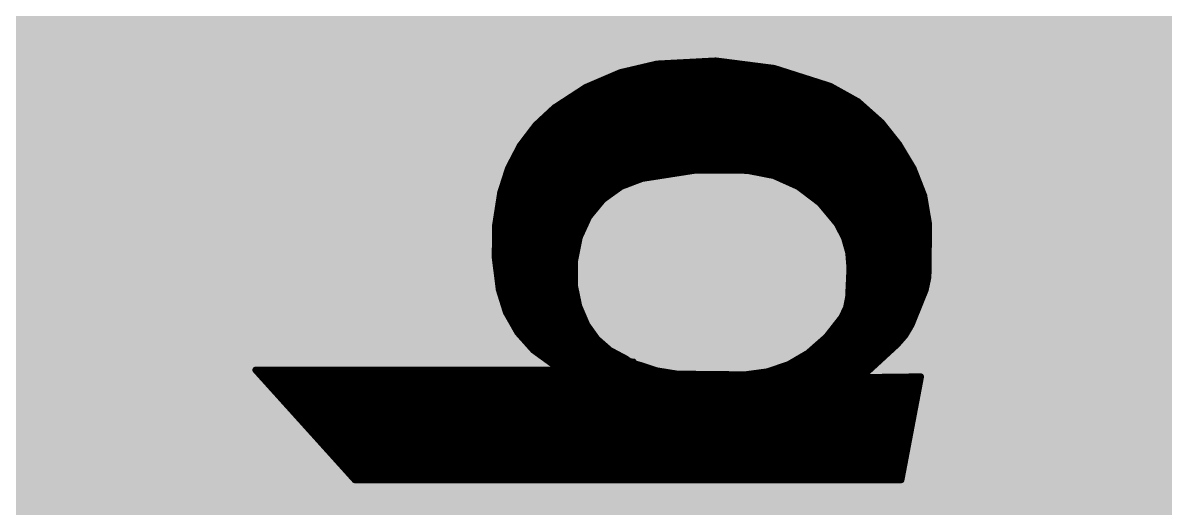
# Model space of a CAD drawing. Extents: x -7.6 to 53.5, y -11.4 to 75.3.
# Drawn here: x 26.7 to 31.002, y 18.948 to 20.777 of the extents above; entities that cross this region are included whole.
import ezdxf

# ---------------------------------------------------------------- set-up
doc = ezdxf.new("R2010")
doc.units = 0
for name, color, linetype in [('1', 12, 'CONTINUOUS'), ('16', 132, 'CONTINUOUS'), ('21', 41, 'CONTINUOUS'), ('22', 40, 'CONTINUOUS'), ('51', 53, 'CONTINUOUS')]:
    doc.layers.add(name, color=color, linetype=linetype)

msp = doc.modelspace()

# ---------------------------------------------------------------- linework, layer by layer
at = {"layer": '1', "const_width": 0.254}
msp.add_lwpolyline([(7.493, 20.701), (33.274, 20.701)], dxfattribs=at)
at = {"layer": '16', "const_width": 11.43}
msp.add_lwpolyline([(26.67, 12.7), (26.67, 32.004)], dxfattribs=at)
at = {"layer": '21', "const_width": 0.2032}
msp.add_lwpolyline([(27.92, 18.78), (27.92, 22.88)], dxfattribs=at)
msp.add_lwpolyline([(37.87, 18.78, 0.8148), (28.17, 18.78)], format="xyb", dxfattribs=at)
at = {"layer": '22'}
for points, const_width in [([(29.0881, 20.6223), (28.9505, 20.59)], 0.0254), ([(28.9905, 20.5994), (29.5497, 20.5994)], 0.0254), ([(29.3096, 20.6341), (29.0881, 20.6223)], 0.0254), ([(29.1351, 20.6248), (29.3818, 20.6248)], 0.0254), ([(29.5296, 20.6058), (29.3096, 20.6341)], 0.0254), ([(29.7409, 20.5384), (29.5296, 20.6058)], 0.0254), ([(28.9505, 20.59), (28.8204, 20.5344)], 0.0254), ([(28.913, 20.574), (29.6293, 20.574)], 0.0254), ([(28.8204, 20.5344), (28.702, 20.4572)], 0.0254), ([(28.8033, 20.5232), (29.7682, 20.5232)], 0.0254), ([(28.8536, 20.5486), (29.7089, 20.5486)], 0.0254), ([(29.8449, 20.4804), (29.7409, 20.5384)], 0.0254), ([(28.7253, 20.4724), (29.8539, 20.4724)], 0.0254), ([(28.7643, 20.4978), (29.8137, 20.4978)], 0.0254), ([(29.9339, 20.4013), (29.8449, 20.4804)], 0.0254), ([(28.702, 20.4572), (28.6313, 20.3914)], 0.0254), ([(28.691, 20.447), (29.8825, 20.447)], 0.0254), ([(28.6313, 20.3914), (28.5729, 20.3146)], 0.0254), ([(28.6365, 20.3962), (29.9379, 20.3962)], 0.0254), ([(28.6638, 20.4216), (29.9111, 20.4216)], 0.0254), ([(29.9992, 20.3188), (29.9339, 20.4013)], 0.0254), ([(28.5963, 20.3454), (29.9782, 20.3454)], 0.0254), ([(28.6156, 20.3708), (29.9581, 20.3708)], 0.0254), ([(28.5729, 20.3146), (28.5283, 20.229)], 0.0254), ([(28.577, 20.32), (29.9983, 20.32)], 0.0254), ([(30.0533, 20.2286), (29.9992, 20.3188)], 0.0254), ([(28.5492, 20.2692), (30.029, 20.2692)], 0.0254), ([(28.5624, 20.2946), (30.0137, 20.2946)], 0.0254), ([(28.5283, 20.229), (28.4988, 20.1371)], 0.0254), ([(28.5249, 20.2184), (29.211, 20.2184)], 0.0254), ([(28.536, 20.2438), (30.0442, 20.2438)], 0.0254), ([(29.0322, 20.1905), (29.2291, 20.2212)], 0.0254), ([(29.2291, 20.2212), (29.4284, 20.2209)], 0.0254), ([(29.4284, 20.2209), (29.528, 20.2014)], 0.0254), ([(29.4411, 20.2184), (30.0573, 20.2184)], 0.0254), ([(30.0933, 20.1262), (30.0533, 20.2286)], 0.0254), ([(28.5086, 20.1676), (28.9719, 20.1676)], 0.0254), ([(28.5167, 20.193), (29.0482, 20.193)], 0.0254), ([(28.9533, 20.1606), (29.0322, 20.1905)], 0.0254), ([(29.528, 20.2014), (29.6206, 20.1598)], 0.0254), ([(29.5466, 20.193), (30.0672, 20.193)], 0.0254), ([(29.6032, 20.1676), (30.0771, 20.1676)], 0.0254), ([(28.4988, 20.1371), (28.4799, 20.0158)], 0.0254), ([(28.5004, 20.1422), (28.9277, 20.1422)], 0.0254), ([(28.8848, 20.1114), (28.9533, 20.1606)], 0.0254), ([(29.6206, 20.1598), (29.7014, 20.0984)], 0.0254), ([(29.6438, 20.1422), (30.0871, 20.1422)], 0.0254), ([(30.1117, 20.0177), (30.0933, 20.1262)], 0.0254), ([(28.4917, 20.0914), (28.8683, 20.0914)], 0.0254), ([(28.4956, 20.1168), (28.8923, 20.1168)], 0.0254), ([(28.8311, 20.0462), (28.8848, 20.1114)], 0.0254), ([(29.6772, 20.1168), (30.0949, 20.1168)], 0.0254), ([(29.7014, 20.0984), (29.7663, 20.0203)], 0.0254), ([(29.7073, 20.0914), (30.0992, 20.0914)], 0.0254), ([(26.7896, 19.944), (25.7897, 19.944)], 0.2794), ([(28.4838, 20.0406), (28.8285, 20.0406)], 0.0254), ([(28.4877, 20.066), (28.8474, 20.066)], 0.0254), ([(28.796, 19.9695), (28.8311, 20.0462)], 0.0254), ([(29.7283, 20.066), (30.1035, 20.066)], 0.0254), ([(29.7494, 20.0406), (30.1078, 20.0406)], 0.0254), ([(28.4799, 20.0158), (28.4782, 19.8931)], 0.0254), ([(28.4799, 20.0152), (28.8169, 20.0152)], 0.0254), ([(29.7663, 20.0203), (29.7935, 19.968)], 0.0254), ([(29.769, 20.0152), (30.1117, 20.0152)], 0.0254), ([(30.1092, 19.8196), (30.1117, 20.0177)], 0.0254), ([(28.4792, 19.9644), (28.795, 19.9644)], 0.0254), ([(28.4795, 19.9898), (28.8053, 19.9898)], 0.0254), ([(28.7776, 19.8777), (28.796, 19.9695)], 0.0254), ([(29.7821, 19.9898), (30.1113, 19.9898)], 0.0254), ([(29.7935, 19.968), (29.8098, 19.9114)], 0.0254), ([(29.7945, 19.9644), (30.111, 19.9644)], 0.0254), ([(28.4785, 19.9136), (28.7848, 19.9136)], 0.0254), ([(28.4788, 19.939), (28.7899, 19.939)], 0.0254), ([(29.8018, 19.939), (30.1107, 19.939)], 0.0254), ([(29.8091, 19.9136), (30.1104, 19.9136)], 0.0254), ([(29.8098, 19.9114), (29.8145, 19.8526)], 0.0254), ([(28.4782, 19.8931), (28.4937, 19.7714)], 0.0254), ([(28.4788, 19.8882), (28.7797, 19.8882)], 0.0254), ([(28.7782, 19.7841), (28.7776, 19.8777)], 0.0254), ([(29.8116, 19.8882), (30.1101, 19.8882)], 0.0254), ([(28.482, 19.8628), (28.7777, 19.8628)], 0.0254), ([(28.4853, 19.8374), (28.7779, 19.8374)], 0.0254), ([(29.8145, 19.8526), (29.8094, 19.7434)], 0.0254), ([(29.8137, 19.8628), (30.1097, 19.8628)], 0.0254), ([(29.8138, 19.8374), (30.1094, 19.8374)], 0.0254), ([(28.4885, 19.812), (28.778, 19.812)], 0.0254), ([(28.4918, 19.7866), (28.7782, 19.7866)], 0.0254), ([(28.7939, 19.7094), (28.7782, 19.7841)], 0.0254), ([(29.8114, 19.7866), (30.1022, 19.7866)], 0.0254), ([(29.8126, 19.812), (30.1076, 19.812)], 0.0254), ([(30.099, 19.7714), (30.1092, 19.8196)], 0.0254), ([(28.4937, 19.7714), (28.5201, 19.6869)], 0.0254), ([(28.4969, 19.7612), (28.783, 19.7612)], 0.0254), ([(29.8094, 19.7434), (29.8015, 19.7037)], 0.0254), ([(29.8102, 19.7612), (30.0949, 19.7612)], 0.0254), ([(30.0457, 19.6393), (30.099, 19.7714)], 0.0254), ([(28.5048, 19.7358), (28.7883, 19.7358)], 0.0254), ([(28.5128, 19.7104), (28.7937, 19.7104)], 0.0254), ([(28.8239, 19.6393), (28.7939, 19.7094)], 0.0254), ([(29.8015, 19.7037), (29.784, 19.6672)], 0.0254), ([(29.8028, 19.7104), (30.0744, 19.7104)], 0.0254), ([(29.8079, 19.7358), (30.0846, 19.7358)], 0.0254), ([(28.5201, 19.6869), (28.5638, 19.61)], 0.0254), ([(28.5212, 19.685), (28.8043, 19.685)], 0.0254), ([(28.5357, 19.6596), (28.8152, 19.6596)], 0.0254), ([(29.784, 19.6672), (29.7268, 19.594)], 0.0254), ([(29.7781, 19.6596), (30.0539, 19.6596)], 0.0254), ([(29.7925, 19.685), (30.0641, 19.685)], 0.0254), ([(28.5501, 19.6342), (28.8275, 19.6342)], 0.0254), ([(28.5638, 19.61), (28.6228, 19.544)], 0.0254), ([(28.5649, 19.6088), (28.8456, 19.6088)], 0.0254), ([(28.8618, 19.5861), (28.8239, 19.6393)], 0.0254), ([(29.7384, 19.6088), (30.0277, 19.6088)], 0.0254), ([(29.7582, 19.6342), (30.0427, 19.6342)], 0.0254), ([(30.0224, 19.6), (30.0457, 19.6393)], 0.0254), ([(28.5876, 19.5834), (28.8649, 19.5834)], 0.0254), ([(28.911, 19.543), (28.8618, 19.5861)], 0.0254), ([(29.7268, 19.594), (29.657, 19.5326)], 0.0254), ([(29.7148, 19.5834), (30.0079, 19.5834)], 0.0254), ([(29.8958, 19.4767), (29.9923, 19.5656)], 0.0254), ([(29.9923, 19.5656), (30.0224, 19.6)], 0.0254), ([(28.6103, 19.558), (28.8938, 19.558)], 0.0254), ([(28.6228, 19.544), (28.6944, 19.492)], 0.0254), ([(28.6385, 19.5326), (28.9305, 19.5326)], 0.0254), ([(28.9687, 19.5123), (28.911, 19.543)], 0.0254), ([(29.657, 19.5326), (29.5842, 19.49)], 0.0254), ([(29.657, 19.5326), (29.9565, 19.5326)], 0.0254), ([(29.6859, 19.558), (29.984, 19.558)], 0.0254), ([(28.6735, 19.5072), (28.9763, 19.5072)], 0.0254), ([(28.6944, 19.492), (28.9916, 19.492)], 0.0254), ([(28.9763, 19.5072), (28.9687, 19.5123)], 0.0254), ([(28.9844, 19.5016), (28.9763, 19.5072)], 0.0254), ([(28.9941, 19.4996), (28.9844, 19.5016)], 0.0254), ([(28.9916, 19.492), (28.9992, 19.4996)], 0.0254), ([(28.9992, 19.4996), (28.9941, 19.4996)], 0.0254), ([(29.0074, 19.4855), (29.0068, 19.4818)], 0.0254), ([(29.0068, 19.4818), (29.0068, 19.4691)], 0.0254), ([(29.0068, 19.4818), (29.0398, 19.4818)], 0.0254), ([(29.0098, 19.4885), (29.0074, 19.4855)], 0.0254), ([(29.0133, 19.4899), (29.0098, 19.4885)], 0.0254), ([(29.017, 19.4894), (29.0133, 19.4899)], 0.0254), ([(29.0855, 19.4666), (29.017, 19.4894)], 0.0254), ([(29.5842, 19.49), (29.5044, 19.4626)], 0.0254), ([(29.5603, 19.4818), (29.9013, 19.4818)], 0.0254), ([(29.6136, 19.5072), (29.9289, 19.5072)], 0.0254), ([(29.0068, 19.4691), (27.5768, 19.4691)], 0.0254), ([(27.5768, 19.4691), (27.9502, 19.0551)], 0.0254), ([(27.5883, 19.4564), (29.1488, 19.4564)], 0.0254), ([(29.1643, 19.4539), (29.0855, 19.4666)], 0.0254), ([(29.4208, 19.4513), (29.1643, 19.4539)], 0.0254), ([(29.5044, 19.4626), (29.4208, 19.4513)], 0.0254), ([(29.4586, 19.4564), (29.8732, 19.4564)], 0.0254), ([(29.8704, 19.4539), (29.8958, 19.4767)], 0.0254), ([(29.8729, 19.4488), (29.8704, 19.4539)], 0.0254), ([(29.8806, 19.4412), (29.8729, 19.4488)], 0.0254), ([(30.0812, 19.4437), (29.8806, 19.4412)], 0.0254), ([(30.0076, 19.0551), (30.0812, 19.4437)], 0.0254), ([(27.6112, 19.431), (30.0788, 19.431)], 0.0254), ([(27.6341, 19.4056), (30.074, 19.4056)], 0.0254), ([(27.657, 19.3802), (30.0692, 19.3802)], 0.0254), ([(27.6799, 19.3548), (30.0644, 19.3548)], 0.0254), ([(27.7028, 19.3294), (30.0596, 19.3294)], 0.0254), ([(27.7257, 19.304), (30.0547, 19.304)], 0.0254), ([(27.7486, 19.2786), (30.0499, 19.2786)], 0.0254), ([(27.7715, 19.2532), (30.0451, 19.2532)], 0.0254), ([(27.7944, 19.2278), (30.0403, 19.2278)], 0.0254), ([(27.8173, 19.2024), (30.0355, 19.2024)], 0.0254), ([(27.8403, 19.177), (30.0307, 19.177)], 0.0254), ([(27.8632, 19.1516), (30.0259, 19.1516)], 0.0254), ([(27.8861, 19.1262), (30.0211, 19.1262)], 0.0254), ([(27.909, 19.1008), (30.0163, 19.1008)], 0.0254), ([(27.9319, 19.0754), (30.0114, 19.0754)], 0.0254), ([(27.9502, 19.0551), (30.0076, 19.0551)], 0.0254)]:
    msp.add_lwpolyline(points, dxfattribs=dict(at, const_width=const_width))
for points, const_width in [([(28.9905, 20.6058, 1), (28.9905, 20.593)], 0.0127), ([(29.0878, 20.6286, 1), (29.0884, 20.616)], 0.0127), ([(29.0896, 20.6161, 1), (29.0866, 20.6285)], 0.0127), ([(29.1351, 20.6312, 1), (29.1351, 20.6184)], 0.0127), ([(29.3104, 20.6404, 1), (29.3088, 20.6278)], 0.0127), ([(29.3099, 20.6277, 1), (29.3093, 20.6404)], 0.0127), ([(29.3818, 20.6184, 1), (29.3818, 20.6312)], 0.0127), ([(29.5315, 20.6119, 1), (29.5277, 20.5998)], 0.0127), ([(29.5288, 20.5995, 1), (29.5304, 20.6121)], 0.0127), ([(29.5497, 20.593, 1), (29.5497, 20.6058)], 0.0127), ([(28.913, 20.5804, 1), (28.913, 20.5677)], 0.0127), ([(28.949, 20.5962, 1), (28.9519, 20.5838)], 0.0127), ([(28.9529, 20.5842, 1), (28.948, 20.5958)], 0.0127), ([(29.6293, 20.5677, 1), (29.6293, 20.5804)], 0.0127), ([(28.8033, 20.5296, 1), (28.8033, 20.5168)], 0.0127), ([(28.818, 20.5402, 1), (28.8229, 20.5286)], 0.0127), ([(28.8239, 20.5291, 1), (28.817, 20.5397)], 0.0127), ([(28.8536, 20.555, 1), (28.8536, 20.5422)], 0.0127), ([(29.7089, 20.5422, 1), (29.7089, 20.555)], 0.0127), ([(29.744, 20.5439, 1), (29.7378, 20.5329)], 0.0127), ([(29.739, 20.5324, 1), (29.7428, 20.5444)], 0.0127), ([(29.7682, 20.5168, 1), (29.7682, 20.5296)], 0.0127), ([(28.7253, 20.4788, 1), (28.7253, 20.466)], 0.0127), ([(28.7643, 20.5042, 1), (28.7643, 20.4915)], 0.0127), ([(29.8137, 20.4915, 1), (29.8137, 20.5042)], 0.0127), ([(29.8491, 20.4852, 1), (29.8407, 20.4757)], 0.0127), ([(29.8418, 20.4749, 1), (29.848, 20.486)], 0.0127), ([(29.8539, 20.466, 1), (29.8539, 20.4788)], 0.0127), ([(28.691, 20.4534, 1), (28.691, 20.4407)], 0.0127), ([(28.6985, 20.4625, 1), (28.7055, 20.4519)], 0.0127), ([(28.7063, 20.4526, 1), (28.6977, 20.4618)], 0.0127), ([(29.8825, 20.4407, 1), (29.8825, 20.4534)], 0.0127), ([(28.627, 20.3961, 1), (28.6357, 20.3868)], 0.0127), ([(28.6364, 20.3876, 1), (28.6263, 20.3953)], 0.0127), ([(28.6365, 20.4026, 1), (28.6365, 20.3898)], 0.0127), ([(28.6638, 20.428, 1), (28.6638, 20.4153)], 0.0127), ([(29.9111, 20.4153, 1), (29.9111, 20.428)], 0.0127), ([(29.9389, 20.4052, 1), (29.9289, 20.3974)], 0.0127), ([(29.9297, 20.3966, 1), (29.9381, 20.406)], 0.0127), ([(29.9379, 20.3898, 1), (29.9379, 20.4026)], 0.0127), ([(28.5963, 20.3518, 1), (28.5963, 20.3391)], 0.0127), ([(28.6156, 20.3772, 1), (28.6156, 20.3645)], 0.0127), ([(29.9581, 20.3645, 1), (29.9581, 20.3772)], 0.0127), ([(29.9782, 20.3391, 1), (29.9782, 20.3518)], 0.0127), ([(28.5678, 20.3185, 1), (28.5779, 20.3108)], 0.0127), ([(28.5785, 20.3117, 1), (28.5672, 20.3176)], 0.0127), ([(28.577, 20.3264, 1), (28.577, 20.3136)], 0.0127), ([(30.0047, 20.3221, 1), (29.9938, 20.3156)], 0.0127), ([(29.9942, 20.3149, 1), (30.0042, 20.3228)], 0.0127), ([(29.9983, 20.3136, 1), (29.9983, 20.3264)], 0.0127), ([(28.5492, 20.2756, 1), (28.5492, 20.2629)], 0.0127), ([(28.5624, 20.301, 1), (28.5624, 20.2883)], 0.0127), ([(30.0137, 20.2883, 1), (30.0137, 20.301)], 0.0127), ([(30.029, 20.2629, 1), (30.029, 20.2756)], 0.0127), ([(28.5249, 20.2248, 1), (28.5249, 20.2121)], 0.0127), ([(28.5226, 20.232, 1), (28.5339, 20.2261)], 0.0127), ([(28.5343, 20.2271, 1), (28.5222, 20.231)], 0.0127), ([(28.536, 20.2502, 1), (28.536, 20.2374)], 0.0127), ([(29.211, 20.2121, 1), (29.211, 20.2248)], 0.0127), ([(29.2291, 20.2276, 1), (29.2291, 20.2149)], 0.0127), ([(29.2301, 20.215, 1), (29.2281, 20.2275)], 0.0127), ([(29.4296, 20.2271, 1), (29.4272, 20.2147)], 0.0127), ([(29.4284, 20.2146, 1), (29.4284, 20.2272)], 0.0127), ([(29.4411, 20.2248, 1), (29.4411, 20.2121)], 0.0127), ([(30.0442, 20.2374, 1), (30.0442, 20.2502)], 0.0127), ([(30.0592, 20.2309, 1), (30.0474, 20.2263)], 0.0127), ([(30.0479, 20.2253, 1), (30.0587, 20.2319)], 0.0127), ([(30.0573, 20.2121, 1), (30.0573, 20.2248)], 0.0127), ([(28.5086, 20.174, 1), (28.5086, 20.1612)], 0.0127), ([(28.5167, 20.1994, 1), (28.5167, 20.1867)], 0.0127), ([(28.9719, 20.1612, 1), (28.9719, 20.174)], 0.0127), ([(29.0312, 20.1968, 1), (29.0332, 20.1842)], 0.0127), ([(29.0345, 20.1846, 1), (29.0299, 20.1964)], 0.0127), ([(29.0482, 20.1867, 1), (29.0482, 20.1994)], 0.0127), ([(29.5306, 20.2071, 1), (29.5254, 20.1956)], 0.0127), ([(29.5268, 20.1951, 1), (29.5292, 20.2076)], 0.0127), ([(29.5466, 20.1994, 1), (29.5466, 20.1867)], 0.0127), ([(29.6032, 20.174, 1), (29.6032, 20.1612)], 0.0127), ([(30.0672, 20.1867, 1), (30.0672, 20.1994)], 0.0127), ([(30.0771, 20.1612, 1), (30.0771, 20.174)], 0.0127), ([(28.5051, 20.1361, 1), (28.4925, 20.1381)], 0.0127), ([(28.4928, 20.139, 1), (28.5048, 20.1352)], 0.0127), ([(28.5004, 20.1486, 1), (28.5004, 20.1359)], 0.0127), ([(28.9277, 20.1359, 1), (28.9277, 20.1486)], 0.0127), ([(28.9511, 20.1665, 1), (28.9556, 20.1546)], 0.0127), ([(28.957, 20.1554, 1), (28.9496, 20.1657)], 0.0127), ([(29.6245, 20.1649, 1), (29.6168, 20.1547)], 0.0127), ([(29.618, 20.154, 1), (29.6232, 20.1656)], 0.0127), ([(29.6438, 20.1486, 1), (29.6438, 20.1359)], 0.0127), ([(30.0871, 20.1359, 1), (30.0871, 20.1486)], 0.0127), ([(30.0996, 20.1272, 1), (30.0871, 20.1251)], 0.0127), ([(28.4917, 20.0978, 1), (28.4917, 20.085)], 0.0127), ([(28.4956, 20.1232, 1), (28.4956, 20.1105)], 0.0127), ([(28.8683, 20.085, 1), (28.8683, 20.0978)], 0.0127), ([(28.8811, 20.1165, 1), (28.8885, 20.1062)], 0.0127), ([(28.8897, 20.1073, 1), (28.8799, 20.1154)], 0.0127), ([(28.8923, 20.1105, 1), (28.8923, 20.1232)], 0.0127), ([(29.6772, 20.1232, 1), (29.6772, 20.1105)], 0.0127), ([(29.7063, 20.1024, 1), (29.6966, 20.0943)], 0.0127), ([(29.6976, 20.0933, 1), (29.7053, 20.1034)], 0.0127), ([(29.7073, 20.0978, 1), (29.7073, 20.085)], 0.0127), ([(30.0874, 20.1238, 1), (30.0993, 20.1285)], 0.0127), ([(30.0949, 20.1105, 1), (30.0949, 20.1232)], 0.0127), ([(30.0992, 20.085, 1), (30.0992, 20.0978)], 0.0127), ([(26.7896, 19.8742, 1), (26.7896, 20.0139)], 0.1397), ([(28.4838, 20.047, 1), (28.4838, 20.0343)], 0.0127), ([(28.4877, 20.0724, 1), (28.4877, 20.0597)], 0.0127), ([(28.8262, 20.0503, 1), (28.836, 20.0422)], 0.0127), ([(28.8369, 20.0436, 1), (28.8253, 20.0489)], 0.0127), ([(28.8285, 20.0343, 1), (28.8285, 20.047)], 0.0127), ([(28.8474, 20.0597, 1), (28.8474, 20.0724)], 0.0127), ([(29.7283, 20.0724, 1), (29.7283, 20.0597)], 0.0127), ([(29.7494, 20.047, 1), (29.7494, 20.0343)], 0.0127), ([(30.1035, 20.0597, 1), (30.1035, 20.0724)], 0.0127), ([(30.1078, 20.0343, 1), (30.1078, 20.047)], 0.0127), ([(28.4862, 20.0158, 1), (28.4735, 20.0159)], 0.0127), ([(28.4799, 20.0216, 1), (28.4799, 20.0088)], 0.0127), ([(28.4736, 20.0168, 1), (28.4862, 20.0149)], 0.0127), ([(28.8169, 20.0088, 1), (28.8169, 20.0216)], 0.0127), ([(29.7719, 20.0232, 1), (29.7607, 20.0174)], 0.0127), ([(29.7614, 20.0162, 1), (29.7712, 20.0244)], 0.0127), ([(29.769, 20.0216, 1), (29.769, 20.0088)], 0.0127), ([(30.118, 20.0176, 1), (30.1054, 20.0178)], 0.0127), ([(30.1054, 20.0166, 1), (30.118, 20.0188)], 0.0127), ([(30.1117, 20.0088, 1), (30.1117, 20.0216)], 0.0127), ([(28.4792, 19.9708, 1), (28.4792, 19.9581)], 0.0127), ([(28.4795, 19.9962, 1), (28.4795, 19.9835)], 0.0127), ([(28.7902, 19.9721, 1), (28.8018, 19.9669)], 0.0127), ([(28.8022, 19.9683, 1), (28.7898, 19.9707)], 0.0127), ([(28.795, 19.9581, 1), (28.795, 19.9708)], 0.0127), ([(28.8053, 19.9835, 1), (28.8053, 19.9962)], 0.0127), ([(29.7821, 19.9962, 1), (29.7821, 19.9835)], 0.0127), ([(29.7996, 19.9698, 1), (29.7874, 19.9662)], 0.0127), ([(29.7878, 19.9651, 1), (29.7991, 19.9709)], 0.0127), ([(29.7945, 19.9708, 1), (29.7945, 19.9581)], 0.0127), ([(30.111, 19.9581, 1), (30.111, 19.9708)], 0.0127), ([(30.1113, 19.9835, 1), (30.1113, 19.9962)], 0.0127), ([(28.4785, 19.92, 1), (28.4785, 19.9073)], 0.0127), ([(28.4788, 19.9454, 1), (28.4788, 19.9326)], 0.0127), ([(28.7848, 19.9073, 1), (28.7848, 19.92)], 0.0127), ([(28.7899, 19.9326, 1), (28.7899, 19.9454)], 0.0127), ([(29.8018, 19.9454, 1), (29.8018, 19.9326)], 0.0127), ([(29.8091, 19.92, 1), (29.8091, 19.9073)], 0.0127), ([(29.8161, 19.9119, 1), (29.8034, 19.9108)], 0.0127), ([(30.1104, 19.9073, 1), (30.1104, 19.92)], 0.0127), ([(30.1107, 19.9326, 1), (30.1107, 19.9454)], 0.0127), ([(28.4718, 19.8932, 1), (28.4845, 19.893)], 0.0127), ([(28.4845, 19.8939, 1), (28.4719, 19.8923)], 0.0127), ([(28.4788, 19.8946, 1), (28.4788, 19.8819)], 0.0127), ([(28.784, 19.8778, 1), (28.7713, 19.8777)], 0.0127), ([(28.7714, 19.879, 1), (28.7838, 19.8765)], 0.0127), ([(28.7797, 19.8819, 1), (28.7797, 19.8946)], 0.0127), ([(29.8037, 19.9096, 1), (29.8159, 19.9131)], 0.0127), ([(29.8116, 19.8946, 1), (29.8116, 19.8819)], 0.0127), ([(30.1101, 19.8819, 1), (30.1101, 19.8946)], 0.0127), ([(28.482, 19.8692, 1), (28.482, 19.8564)], 0.0127), ([(28.4853, 19.8438, 1), (28.4853, 19.8311)], 0.0127), ([(28.7777, 19.8564, 1), (28.7777, 19.8692)], 0.0127), ([(28.7779, 19.8311, 1), (28.7779, 19.8438)], 0.0127), ([(29.8137, 19.8692, 1), (29.8137, 19.8564)], 0.0127), ([(29.8138, 19.8438, 1), (29.8138, 19.8311)], 0.0127), ([(29.8208, 19.8523, 1), (29.8082, 19.8529)], 0.0127), ([(29.8082, 19.8521, 1), (29.8208, 19.8531)], 0.0127), ([(30.1094, 19.8311, 1), (30.1094, 19.8438)], 0.0127), ([(30.1097, 19.8564, 1), (30.1097, 19.8692)], 0.0127), ([(28.4885, 19.8184, 1), (28.4885, 19.8056)], 0.0127), ([(28.4918, 19.793, 1), (28.4918, 19.7802)], 0.0127), ([(28.7844, 19.7854, 1), (28.772, 19.7828)], 0.0127), ([(28.778, 19.8056, 1), (28.778, 19.8184)], 0.0127), ([(28.7782, 19.7802, 1), (28.7782, 19.793)], 0.0127), ([(29.8114, 19.793, 1), (29.8114, 19.7802)], 0.0127), ([(29.8126, 19.8184, 1), (29.8126, 19.8056)], 0.0127), ([(30.1022, 19.7802, 1), (30.1022, 19.793)], 0.0127), ([(30.1029, 19.8197, 1), (30.1155, 19.8195)], 0.0127), ([(30.1154, 19.8183, 1), (30.103, 19.8209)], 0.0127), ([(30.1076, 19.8056, 1), (30.1076, 19.8184)], 0.0127), ([(28.4998, 19.7733, 1), (28.4876, 19.7695)], 0.0127), ([(28.4874, 19.7706, 1), (28.5, 19.7722)], 0.0127), ([(28.4969, 19.7676, 1), (28.4969, 19.7549)], 0.0127), ([(28.7719, 19.7841, 1), (28.7845, 19.7841)], 0.0127), ([(28.783, 19.7549, 1), (28.783, 19.7676)], 0.0127), ([(29.8031, 19.7437, 1), (29.8157, 19.7431)], 0.0127), ([(29.8156, 19.7422, 1), (29.8032, 19.7446)], 0.0127), ([(29.8102, 19.7676, 1), (29.8102, 19.7549)], 0.0127), ([(30.0928, 19.7727, 1), (30.1052, 19.7701)], 0.0127), ([(30.1049, 19.769, 1), (30.0931, 19.7738)], 0.0127), ([(30.0949, 19.7549, 1), (30.0949, 19.7676)], 0.0127), ([(28.5048, 19.7422, 1), (28.5048, 19.7294)], 0.0127), ([(28.5128, 19.7168, 1), (28.5128, 19.704)], 0.0127), ([(28.7997, 19.7119, 1), (28.788, 19.7069)], 0.0127), ([(28.7877, 19.7081, 1), (28.8001, 19.7107)], 0.0127), ([(28.7883, 19.7294, 1), (28.7883, 19.7422)], 0.0127), ([(28.7937, 19.704, 1), (28.7937, 19.7168)], 0.0127), ([(29.7952, 19.705, 1), (29.8077, 19.7025)], 0.0127), ([(29.8072, 19.701, 1), (29.7957, 19.7065)], 0.0127), ([(29.8028, 19.7168, 1), (29.8028, 19.704)], 0.0127), ([(29.8079, 19.7422, 1), (29.8079, 19.7294)], 0.0127), ([(30.0744, 19.704, 1), (30.0744, 19.7168)], 0.0127), ([(30.0846, 19.7294, 1), (30.0846, 19.7422)], 0.0127), ([(28.5257, 19.6901, 1), (28.5146, 19.6838)], 0.0127), ([(28.5141, 19.6851, 1), (28.5262, 19.6888)], 0.0127), ([(28.5212, 19.6914, 1), (28.5212, 19.6787)], 0.0127), ([(28.5357, 19.666, 1), (28.5357, 19.6532)], 0.0127), ([(28.8043, 19.6787, 1), (28.8043, 19.6914)], 0.0127), ([(28.8152, 19.6532, 1), (28.8152, 19.666)], 0.0127), ([(29.7781, 19.666, 1), (29.7781, 19.6532)], 0.0127), ([(29.7783, 19.6699, 1), (29.7897, 19.6645)], 0.0127), ([(29.789, 19.6633, 1), (29.779, 19.6711)], 0.0127), ([(29.7925, 19.6914, 1), (29.7925, 19.6787)], 0.0127), ([(30.0539, 19.6532, 1), (30.0539, 19.666)], 0.0127), ([(30.0641, 19.6787, 1), (30.0641, 19.6914)], 0.0127), ([(28.5501, 19.6406, 1), (28.5501, 19.6278)], 0.0127), ([(28.5686, 19.6142, 1), (28.5591, 19.6058)], 0.0127), ([(28.5649, 19.6152, 1), (28.5649, 19.6025)], 0.0127), ([(28.8291, 19.643, 1), (28.8187, 19.6356)], 0.0127), ([(28.8181, 19.6368, 1), (28.8297, 19.6418)], 0.0127), ([(28.8275, 19.6278, 1), (28.8275, 19.6406)], 0.0127), ([(28.8456, 19.6025, 1), (28.8456, 19.6152)], 0.0127), ([(29.7384, 19.6152, 1), (29.7384, 19.6025)], 0.0127), ([(29.7582, 19.6406, 1), (29.7582, 19.6278)], 0.0127), ([(30.0277, 19.6025, 1), (30.0277, 19.6152)], 0.0127), ([(30.0398, 19.6417, 1), (30.0516, 19.6369)], 0.0127), ([(30.0512, 19.6361, 1), (30.0402, 19.6425)], 0.0127), ([(30.0427, 19.6278, 1), (30.0427, 19.6406)], 0.0127), ([(28.5583, 19.6069, 1), (28.5694, 19.6131)], 0.0127), ([(28.5876, 19.5898, 1), (28.5876, 19.577)], 0.0127), ([(28.866, 19.5908, 1), (28.8577, 19.5813)], 0.0127), ([(28.8567, 19.5824, 1), (28.867, 19.5898)], 0.0127), ([(28.8649, 19.577, 1), (28.8649, 19.5898)], 0.0127), ([(29.7148, 19.5898, 1), (29.7148, 19.577)], 0.0127), ([(29.7218, 19.5979, 1), (29.7318, 19.59)], 0.0127), ([(29.731, 19.5892, 1), (29.7226, 19.5987)], 0.0127), ([(29.9966, 19.5609, 1), (29.988, 19.5703)], 0.0127), ([(30.0079, 19.577, 1), (30.0079, 19.5898)], 0.0127), ([(30.017, 19.6032, 1), (30.0279, 19.5967)], 0.0127), ([(30.0272, 19.5958, 1), (30.0177, 19.6041)], 0.0127), ([(28.6103, 19.5644, 1), (28.6103, 19.5516)], 0.0127), ([(28.6265, 19.5492, 1), (28.6191, 19.5389)], 0.0127), ([(28.6181, 19.5398, 1), (28.6275, 19.5483)], 0.0127), ([(28.6385, 19.539, 1), (28.6385, 19.5263)], 0.0127), ([(28.8938, 19.5516, 1), (28.8938, 19.5644)], 0.0127), ([(28.914, 19.5486, 1), (28.908, 19.5374)], 0.0127), ([(28.9068, 19.5382, 1), (28.9152, 19.5477)], 0.0127), ([(28.9305, 19.5263, 1), (28.9305, 19.539)], 0.0127), ([(29.657, 19.539, 1), (29.657, 19.5263)], 0.0127), ([(29.6528, 19.5374, 1), (29.6612, 19.5278)], 0.0127), ([(29.6602, 19.5271, 1), (29.6538, 19.5381)], 0.0127), ([(29.6859, 19.5644, 1), (29.6859, 19.5516)], 0.0127), ([(29.9565, 19.5263, 1), (29.9565, 19.539)], 0.0127), ([(29.984, 19.5516, 1), (29.984, 19.5644)], 0.0127), ([(29.9875, 19.5698, 1), (29.9971, 19.5614)], 0.0127), ([(28.6735, 19.5136, 1), (28.6735, 19.5008)], 0.0127), ([(28.6944, 19.4984, 1), (28.6944, 19.4856)], 0.0127), ([(28.6907, 19.4869, 1), (28.6981, 19.4971)], 0.0127), ([(28.9722, 19.5176, 1), (28.9652, 19.507)], 0.0127), ([(28.9657, 19.5067, 1), (28.9717, 19.5179)], 0.0127), ([(28.9799, 19.5124, 1), (28.9727, 19.502)], 0.0127), ([(28.9728, 19.5019, 1), (28.9798, 19.5125)], 0.0127), ([(28.9763, 19.5008, 1), (28.9763, 19.5136)], 0.0127), ([(28.9857, 19.5078, 1), (28.9832, 19.4954)], 0.0127), ([(28.9808, 19.4964, 1), (28.988, 19.5068)], 0.0127), ([(28.9871, 19.4965, 1), (28.9961, 19.4875)], 0.0127), ([(28.9941, 19.506, 1), (28.9941, 19.4932)], 0.0127), ([(28.9916, 19.4856, 1), (28.9916, 19.4984)], 0.0127), ([(28.9928, 19.4934, 1), (28.9954, 19.5058)], 0.0127), ([(29.0037, 19.4951, 1), (28.9947, 19.5041)], 0.0127), ([(28.9992, 19.4932, 1), (28.9992, 19.506)], 0.0127), ([(29.0068, 19.4882, 1), (29.0068, 19.4754)], 0.0127), ([(29.0132, 19.4818, 1), (29.0005, 19.4818)], 0.0127), ([(29.0137, 19.4845, 1), (29.0011, 19.4865)], 0.0127), ([(29.0024, 19.4895, 1), (29.0124, 19.4816)], 0.0127), ([(29.0074, 19.4944, 1), (29.0121, 19.4826)], 0.0127), ([(29.0147, 19.4845, 1), (29.0048, 19.4924)], 0.0127), ([(29.0141, 19.4962, 1), (29.0124, 19.4836)], 0.0127), ([(29.019, 19.4954, 1), (29.015, 19.4834)], 0.0127), ([(29.0156, 19.484, 1), (29.0109, 19.4958)], 0.0127), ([(29.0162, 19.4831, 1), (29.0178, 19.4957)], 0.0127), ([(29.0398, 19.4754, 1), (29.0398, 19.4882)], 0.0127), ([(29.5603, 19.4882, 1), (29.5603, 19.4754)], 0.0127), ([(29.581, 19.4955, 1), (29.5874, 19.4845)], 0.0127), ([(29.5862, 19.484, 1), (29.5821, 19.496)], 0.0127), ([(29.6136, 19.5136, 1), (29.6136, 19.5008)], 0.0127), ([(29.9013, 19.4754, 1), (29.9013, 19.4882)], 0.0127), ([(29.9289, 19.5008, 1), (29.9289, 19.5136)], 0.0127), ([(27.5768, 19.4755, 1), (27.5768, 19.4627)], 0.0127), ([(27.5815, 19.4734, 1), (27.5721, 19.4648)], 0.0127), ([(27.5883, 19.4628, 1), (27.5883, 19.4501)], 0.0127), ([(29.0005, 19.4828, 1), (29.0131, 19.4808)], 0.0127), ([(29.0005, 19.4691, 1), (29.0132, 19.4691)], 0.0127), ([(29.0068, 19.4627, 1), (29.0068, 19.4755)], 0.0127), ([(29.0865, 19.4729, 1), (29.0845, 19.4603)], 0.0127), ([(29.0835, 19.4606, 1), (29.0875, 19.4726)], 0.0127), ([(29.1488, 19.4501, 1), (29.1488, 19.4628)], 0.0127), ([(29.1644, 19.4602, 1), (29.1642, 19.4476)], 0.0127), ([(29.1633, 19.4476, 1), (29.1653, 19.4602)], 0.0127), ([(29.42, 19.4576, 1), (29.4216, 19.445)], 0.0127), ([(29.4207, 19.445, 1), (29.4209, 19.4576)], 0.0127), ([(29.4586, 19.4628, 1), (29.4586, 19.4501)], 0.0127), ([(29.5023, 19.4686, 1), (29.5065, 19.4566)], 0.0127), ([(29.5053, 19.4563, 1), (29.5036, 19.4689)], 0.0127), ([(29.8761, 19.4567, 1), (29.8647, 19.4511)], 0.0127), ([(29.8662, 19.4586, 1), (29.8746, 19.4492)], 0.0127), ([(29.8774, 19.4533, 1), (29.8684, 19.4443)], 0.0127), ([(29.8672, 19.446, 1), (29.8786, 19.4516)], 0.0127), ([(29.8732, 19.4501, 1), (29.8732, 19.4628)], 0.0127), ([(29.8805, 19.4475, 1), (29.8807, 19.4349)], 0.0127), ([(29.8761, 19.4367, 1), (29.8851, 19.4457)], 0.0127), ([(29.8915, 19.4814, 1), (29.9001, 19.472)], 0.0127), ([(29.9, 19.472, 1), (29.8916, 19.4814)], 0.0127), ([(30.0874, 19.4425, 1), (30.075, 19.4449)], 0.0127), ([(30.0813, 19.4374, 1), (30.0811, 19.45)], 0.0127), ([(27.6112, 19.4374, 1), (27.6112, 19.4246)], 0.0127), ([(27.6341, 19.412, 1), (27.6341, 19.3992)], 0.0127), ([(30.074, 19.3992, 1), (30.074, 19.412)], 0.0127), ([(30.0788, 19.4246, 1), (30.0788, 19.4374)], 0.0127), ([(27.657, 19.3866, 1), (27.657, 19.3739)], 0.0127), ([(27.6799, 19.3612, 1), (27.6799, 19.3484)], 0.0127), ([(30.0644, 19.3484, 1), (30.0644, 19.3612)], 0.0127), ([(30.0692, 19.3739, 1), (30.0692, 19.3866)], 0.0127), ([(27.7028, 19.3358, 1), (27.7028, 19.323)], 0.0127), ([(30.0596, 19.323, 1), (30.0596, 19.3358)], 0.0127), ([(27.7257, 19.3104, 1), (27.7257, 19.2977)], 0.0127), ([(27.7486, 19.285, 1), (27.7486, 19.2722)], 0.0127), ([(30.0499, 19.2722, 1), (30.0499, 19.285)], 0.0127), ([(30.0547, 19.2977, 1), (30.0547, 19.3104)], 0.0127), ([(27.7715, 19.2596, 1), (27.7715, 19.2468)], 0.0127), ([(27.7944, 19.2342, 1), (27.7944, 19.2215)], 0.0127), ([(30.0403, 19.2215, 1), (30.0403, 19.2342)], 0.0127), ([(30.0451, 19.2468, 1), (30.0451, 19.2596)], 0.0127), ([(27.8173, 19.2088, 1), (27.8173, 19.196)], 0.0127), ([(27.8403, 19.1834, 1), (27.8403, 19.1706)], 0.0127), ([(30.0307, 19.1706, 1), (30.0307, 19.1834)], 0.0127), ([(30.0355, 19.196, 1), (30.0355, 19.2088)], 0.0127), ([(27.8632, 19.158, 1), (27.8632, 19.1453)], 0.0127), ([(30.0259, 19.1453, 1), (30.0259, 19.158)], 0.0127), ([(27.8861, 19.1326, 1), (27.8861, 19.1198)], 0.0127), ([(27.909, 19.1072, 1), (27.909, 19.0944)], 0.0127), ([(30.0163, 19.0944, 1), (30.0163, 19.1072)], 0.0127), ([(30.0211, 19.1198, 1), (30.0211, 19.1326)], 0.0127), ([(27.9319, 19.0818, 1), (27.9319, 19.0691)], 0.0127), ([(27.9502, 19.0615, 1), (27.9502, 19.0487)], 0.0127), ([(27.9455, 19.0508, 1), (27.9549, 19.0594)], 0.0127), ([(30.0014, 19.0563, 1), (30.0138, 19.0539)], 0.0127), ([(30.0076, 19.0487, 1), (30.0076, 19.0615)], 0.0127), ([(30.0114, 19.0691, 1), (30.0114, 19.0818)], 0.0127)]:
    msp.add_lwpolyline(points, format="xyb", dxfattribs=dict(at, const_width=const_width))
at = {"layer": '51', "const_width": 0.1016}
for points in [[(27.92, 12.68), (27.92, 22.88)], [(29.77, 21.48), (29.77, 14.13)], [(29.72, 21.38), (28.97, 20.53)], [(29.72, 14.18), (29.72, 21.33)], [(29.2329, 20.828), (29.72, 20.828)], [(29.1433, 20.7264), (29.72, 20.7264)], [(29.0537, 20.6248), (29.72, 20.6248)], [(28.97, 20.53), (28.37, 19.33)], [(28.9666, 20.5232), (29.72, 20.5232)], [(28.9158, 20.4216), (29.72, 20.4216)], [(28.865, 20.32), (29.72, 20.32)], [(28.8142, 20.2184), (29.72, 20.2184)], [(28.7634, 20.1168), (29.72, 20.1168)], [(28.7126, 20.0152), (29.72, 20.0152)], [(28.6618, 19.9136), (29.72, 19.9136)], [(28.611, 19.812), (29.72, 19.812)], [(28.5602, 19.7104), (29.72, 19.7104)], [(28.5094, 19.6088), (29.72, 19.6088)], [(28.4586, 19.5072), (29.72, 19.5072)], [(28.4078, 19.4056), (29.72, 19.4056)], [(28.37, 19.33), (28.17, 18.23)], [(28.3653, 19.304), (29.72, 19.304)], [(28.3468, 19.2024), (29.72, 19.2024)], [(28.3283, 19.1008), (29.72, 19.1008)], [(28.3099, 18.9992), (29.72, 18.9992)], [(28.2914, 18.8976), (29.72, 18.8976)]]:
    msp.add_lwpolyline(points, dxfattribs=at)
at = {"layer": '51'}
for points, const_width in [([(33.02, 12.83, 1), (33.02, 22.73, 1), (33.02, 12.83)], 0.1016), ([(29.1433, 20.7518, 1), (29.1433, 20.701)], 0.0508), ([(29.72, 20.701, 1), (29.72, 20.7518)], 0.0508), ([(29.0537, 20.6502, 1), (29.0537, 20.5994)], 0.0508), ([(29.72, 20.5994, 1), (29.72, 20.6502)], 0.0508), ([(28.9666, 20.5486, 1), (28.9666, 20.4978)], 0.0508), ([(28.951, 20.5468, 1), (28.989, 20.5132)], 0.0508), ([(28.9927, 20.5186, 1), (28.9473, 20.5414)], 0.0508), ([(29.72, 20.4978, 1), (29.72, 20.5486)], 0.0508), ([(28.9158, 20.447, 1), (28.9158, 20.3962)], 0.0508), ([(29.72, 20.3962, 1), (29.72, 20.447)], 0.0508), ([(28.865, 20.3454, 1), (28.865, 20.2946)], 0.0508), ([(29.72, 20.2946, 1), (29.72, 20.3454)], 0.0508), ([(28.8142, 20.2438, 1), (28.8142, 20.193)], 0.0508), ([(29.72, 20.193, 1), (29.72, 20.2438)], 0.0508), ([(28.7634, 20.1422, 1), (28.7634, 20.0914)], 0.0508), ([(29.72, 20.0914, 1), (29.72, 20.1422)], 0.0508), ([(28.7126, 20.0406, 1), (28.7126, 19.9898)], 0.0508), ([(29.72, 19.9898, 1), (29.72, 20.0406)], 0.0508), ([(28.6618, 19.939, 1), (28.6618, 19.8882)], 0.0508), ([(29.72, 19.8882, 1), (29.72, 19.939)], 0.0508), ([(28.611, 19.8374, 1), (28.611, 19.7866)], 0.0508), ([(29.72, 19.7866, 1), (29.72, 19.8374)], 0.0508), ([(28.5602, 19.7358, 1), (28.5602, 19.685)], 0.0508), ([(29.72, 19.685, 1), (29.72, 19.7358)], 0.0508), ([(28.5094, 19.6342, 1), (28.5094, 19.5834)], 0.0508), ([(29.72, 19.5834, 1), (29.72, 19.6342)], 0.0508), ([(28.4586, 19.5326, 1), (28.4586, 19.4818)], 0.0508), ([(29.72, 19.4818, 1), (29.72, 19.5326)], 0.0508), ([(28.4078, 19.431, 1), (28.4078, 19.3802)], 0.0508), ([(29.72, 19.3802, 1), (29.72, 19.431)], 0.0508), ([(28.3473, 19.3414, 1), (28.3927, 19.3186)], 0.0508), ([(28.395, 19.3255, 1), (28.345, 19.3345)], 0.0508), ([(28.3653, 19.3294, 1), (28.3653, 19.2786)], 0.0508), ([(29.72, 19.2786, 1), (29.72, 19.3294)], 0.0508), ([(28.3468, 19.2278, 1), (28.3468, 19.177)], 0.0508), ([(29.72, 19.177, 1), (29.72, 19.2278)], 0.0508), ([(28.3283, 19.1262, 1), (28.3283, 19.0754)], 0.0508), ([(29.72, 19.0754, 1), (29.72, 19.1262)], 0.0508), ([(28.3099, 19.0246, 1), (28.3099, 18.9738)], 0.0508), ([(29.72, 18.9738, 1), (29.72, 19.0246)], 0.0508)]:
    msp.add_lwpolyline(points, format="xyb", dxfattribs=dict(at, const_width=const_width))

doc.saveas('drawing.dxf')
